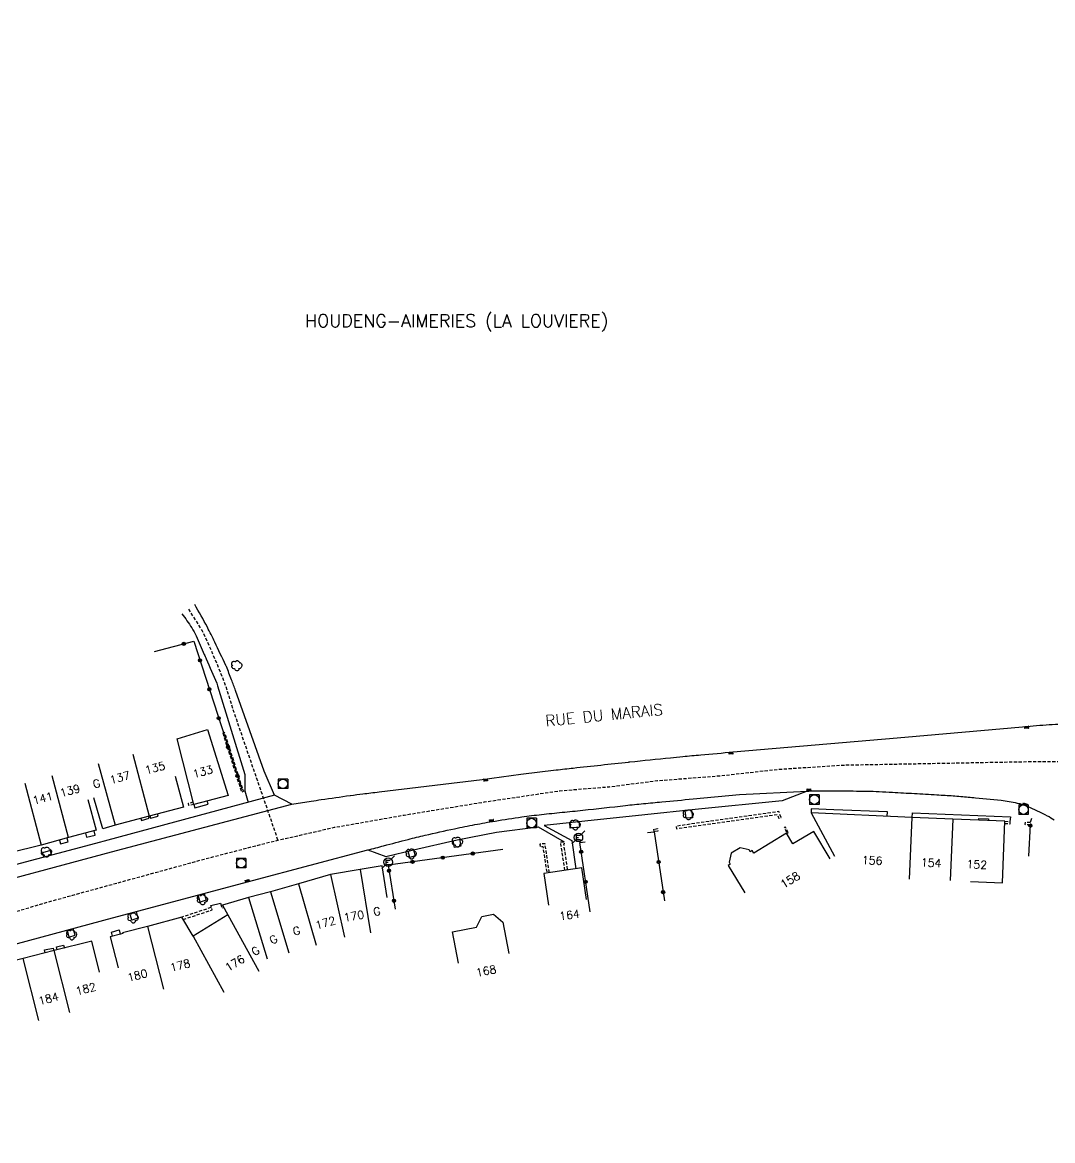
# Model space of a CAD drawing. Header units: millimetres. Extents: x 133000 to 134000, y 129000 to 130000.
# Drawn here: x 133471.5 to 133632.5, y 129612 to 129786.7 of the extents above; entities that cross this region are included whole.
import ezdxf
from ezdxf.enums import TextEntityAlignment as Align

# ---------------------------------------------------------------- set-up
doc = ezdxf.new("R2010")
doc.units = ezdxf.units.MM
doc.linetypes.add('DASHED', pattern=[0.75, 0.5, -0.25])
doc.layers.get('0').update_dxf_attribs({"linetype": 'CONTINUOUS'})
for name, color, linetype in [('W0001', 6, 'DASHED'), ('W0008', 7, 'CONTINUOUS'), ('W0100', 7, 'CONTINUOUS'), ('W0112', 1, 'DASHED'), ('W0300', 7, 'CONTINUOUS'), ('W0322', 7, 'CONTINUOUS'), ('W0400', 7, 'CONTINUOUS'), ('W0420', 7, 'CONTINUOUS'), ('W0471', 7, 'CONTINUOUS'), ('W0980', 7, 'CONTINUOUS'), ('W0989', 7, 'CONTINUOUS'), ('W0991', 7, 'CONTINUOUS'), ('W1102', 7, 'CONTINUOUS')]:
    doc.layers.add(name, color=color, linetype=linetype)
doc.styles.get("Standard").update_dxf_attribs({"font": 'romans.shx', "width": 0.85})

# ---------------------------------------------------------------- blocks, each defined once
blk = doc.blocks.new('T300')
for p, q in [((-0.8, 0.51), (-0.86, 0.34)), ((-0.86, 0.34), (-0.86, 0.17)), ((-0.86, 0.17), (-0.74, 0.06)), ((-0.69, 0.63), (-0.8, 0.51)), ((-0.8, -0.06), (-0.74, 0.06)), ((-0.74, 0.06), (-0.69, 0.11)), ((-0.57, 0.69), (-0.69, 0.63)), ((-0.46, 0.69), (-0.57, 0.69)), ((-0.29, 0.63), (-0.46, 0.69)), ((-0.29, 0.63), (-0.17, 0.74)), ((-0.23, 0.57), (-0.29, 0.63)), ((-0.17, 0.74), (-0.06, 0.8)), ((-0.06, 0.8), (0.06, 0.8)), ((0.06, 0.8), (0.23, 0.74)), ((0.23, 0.74), (0.34, 0.63)), ((0.34, 0.63), (0.4, 0.51)), ((0.46, 0.46), (0.34, 0.46)), ((0.4, 0.51), (0.4, 0.46)), ((0.57, 0.4), (0.46, 0.46)), ((0.57, 0.4), (0.69, 0.29)), ((0.69, 0.29), (0.74, 0.17)), ((0.74, 0.06), (0.69, -0.17)), ((0.74, 0.17), (0.74, 0.06)), ((-0.8, -0.17), (-0.8, -0.06)), ((-0.8, -0.23), (-0.8, -0.17)), ((-0.74, -0.34), (-0.8, -0.23)), ((-0.69, -0.4), (-0.74, -0.34)), ((-0.51, -0.46), (-0.69, -0.4)), ((-0.4, -0.46), (-0.51, -0.46)), ((-0.4, -0.46), (-0.34, -0.46)), ((-0.34, -0.46), (-0.34, -0.4)), ((-0.34, -0.51), (-0.34, -0.46)), ((-0.29, -0.63), (-0.34, -0.51)), ((-0.17, -0.74), (-0.29, -0.63)), ((-0.06, -0.8), (-0.17, -0.74)), ((0.06, -0.8), (-0.06, -0.8)), ((0.17, -0.74), (0.06, -0.8)), ((0.23, -0.69), (0.17, -0.74)), ((0.29, -0.46), (0.23, -0.46)), ((0.29, -0.63), (0.23, -0.69)), ((0.46, -0.4), (0.29, -0.46)), ((0.34, -0.51), (0.29, -0.63)), ((0.34, -0.51), (0.34, -0.46)), ((0.57, -0.34), (0.46, -0.4)), ((0.63, -0.29), (0.57, -0.34)), ((0.69, -0.17), (0.63, -0.29))]:
    blk.add_line(p, q)
blk = doc.blocks.new('T400')
for p, q in [((-0.15, 0.3), (0.15, 0.3)), ((-0.15, -0.25), (-0.15, 0.3)), ((-0.15, 0.15), (0.15, 0.15)), ((-0.15, 0), (0.15, 0)), ((0.15, 0.3), (0.15, -0.25)), ((-0.15, -0.15), (0.15, -0.15)), ((-0.15, -0.25), (-0.15, -0.3)), ((-0.15, -0.3), (0.15, -0.3)), ((0.15, -0.3), (0.15, -0.25))]:
    blk.add_line(p, q)
blk = doc.blocks.new('T420')
for p, q in [((0.75, 0.75), (-0.75, 0.75)), ((-0.75, 0.75), (-0.75, -0.75)), ((0.75, 0.75), (0.75, -0.75)), ((0.75, -0.75), (-0.75, -0.75))]:
    blk.add_line(p, q)
blk.add_ellipse((0, 0), major_axis=(-0.53, 0.53), ratio=1, start_param=3.926991, end_param=10.210176)
blk = doc.blocks.new('T471')
for p, q in [((-0.333334, 0.333334), (-0.333334, -0.333334)), ((-0.333334, 0.333334), (0.333334, 0.333334)), ((-0.333334, 0), (0, 0)), ((0.500001, 0.500001), (1.000002, 1.000002)), ((-0.500001, -0.500001), (-1.000002, -1.000002)), ((-0.333334, -0.333334), (0.333334, -0.333334))]:
    blk.add_line(p, q)
blk.add_ellipse((0, 0), major_axis=(0.471405, 0.471405), ratio=1, start_param=5.4977871438, end_param=11.780972451)
blk = doc.blocks.new('t322o')
at = {"color": 0, "linetype": 'Continuous'}
for radius in [0.25, 0.15]:
    blk.add_circle((0, 0), radius, dxfattribs=at)

msp = doc.modelspace()

# ---------------------------------------------------------------- linework, layer by layer
at = {"layer": 'W0001', "flags": 128}
for points in [[(133407.26, 129636.25), (133412.46, 129636.54), (133425.19, 129637.96), (133435.8, 129639.49), (133445.69, 129641.46), (133455.04, 129643.78), (133465.16, 129646.25), (133476.5, 129649.58), (133499.86, 129655.98), (133510.19, 129658.66), (133520.24, 129660.96), (133531.12, 129662.87), (133543.69, 129664.92), (133555.4, 129666.66), (133563.25, 129667.3), (133570.74, 129668.25), (133580.59, 129669.02), (133589.52, 129670.01), (133599.48, 129670.68), (133612.88, 129670.93), (133630.59, 129671.26), (133646.62, 129671.25), (133660.43, 129670.85), (133674.12, 129670.04), (133684.88, 129669.28), (133691.88, 129668.85), (133697.65, 129668.81), (133701.94, 129669.21), (133706.18, 129669.94), (133711.36, 129671.35), (133718.76, 129673.86), (133743.21, 129682.28), (133749.41, 129684.21), (133754.53, 129685.39), (133758.67, 129686.01), (133762.47, 129686.23), (133766.16, 129686.2), (133767.94, 129686.09), (133772.7, 129685.41), (133776.27, 129684.57), (133780.53, 129683.15), (133783.93, 129682.04), (133787.23, 129680.41), (133789.77, 129678.98), (133794.22, 129676.11), (133817.68, 129661.99), (133831.09, 129656.97), (133843.03, 129669.14), (133857.99, 129690.93), (133864.55, 129701.04), (133875.37, 129716.63), (133877.48, 129719.55), (133880.63, 129723.07), (133884.73, 129727.21), (133889.64, 129731.43), (133894.94, 129735.32), (133900.29, 129738.88), (133905.47, 129741.96), (133910.69, 129744.78), (133917.57, 129748.14), (133923.29, 129750.8), (133928.49, 129753.26), (133936.5, 129756.96), (133946.8, 129761.78), (133968.47, 129772.1), (134000, 129786.71)], [(133497.4, 129695.05), (133499.57, 129691.63), (133501, 129688.5), (133502.16, 129685.78), (133503.2, 129683.12), (133504.51, 129678.93), (133511.39, 129658.93)]]:
    msp.add_lwpolyline(points, dxfattribs=at)
at = {"layer": 'W0008', "flags": 128}
for points in [[(133461.33, 129650.65), (133485.37, 129657.1), (133513.58, 129664.58), (133516.62, 129665.05, -0.002179), (133518.18, 129665.28, -0.000039), (133522.69, 129665.93, -0.002978), (133522.75, 129665.93, -0.001558), (133524.68, 129666.18, -0.00119), (133527.21, 129666.49), (133543.35, 129668.43), (133549.38, 129669.26), (133554.9, 129669.92, -0.002372), (133557.57, 129670.22, -0.000011), (133566.22, 129671.15, -0.000486), (133566.42, 129671.17, -0.000607), (133572.78, 129671.83, -0.002042), (133574.68, 129672.02, -0.001154), (133577.51, 129672.28, -0.000647), (133582.57, 129672.73), (133608.19, 129674.95), (133628.96, 129676.77, -0.005404), (133630.98, 129676.93, -0.002792), (133634.88, 129677.16, -0.004373)], [(133510.87, 129666), (133509.25, 129669.71), (133504.79, 129682.31, 0.00747), (133504.16, 129684.01, 0.006111), (133503.34, 129686.06, 0.011134), (133503.26, 129686.24, 0.000541), (133501.54, 129689.89, 0.012382), (133500.37, 129692.22, 0.007905), (133498.39, 129695.78)], [(133496.4, 129694.33, -0.018053), (133497.93, 129692.1, -0.034626), (133498.6, 129690.86, -0.000794), (133499.9, 129687.97, -0.003253), (133500.21, 129687.26, -0.002729), (133501.83, 129683.47, -0.025709), (133501.98, 129683.06), (133506.21, 129669.19), (133506.22, 129666.64)], [(133456.33, 129649.31, 0.000008), (133459.63, 129650.19, 0.000016)], [(133464.27, 129641.1), (133484.2, 129646.46), (133507.45, 129652.66), (133525.48, 129657.42, -0.000677), (133527.93, 129658.07, -0.000434), (133531.76, 129659.07, -0.007026), (133534.41, 129659.71, -0.004042), (133539.03, 129660.74, -0.005514), (133542.19, 129661.37, -0.00555), (133545.34, 129661.94, -0.006246), (133549.52, 129662.58, -0.008522), (133552.6, 129662.96, -0.001837), (133555.82, 129663.3, 0.001831), (133559.06, 129663.63, 0.001761), (133565.73, 129664.37, -0.00419), (133568.54, 129664.66, -0.000719), (133571.43, 129664.94, -0.000427), (133576.3, 129665.39), (133583.55, 129666.06), (133594.13, 129666.61, -0.010739), (133595.24, 129666.64, -0.003127), (133599.08, 129666.65, -0.0034), (133603.53, 129666.6, -0.008064), (133605.4, 129666.54, -0.001073), (133607.47, 129666.43, -0.000651), (133610.88, 129666.24, -0.000349), (133614.4, 129666.04, -0.000949), (133615.7, 129665.96, -0.004623), (133618.15, 129665.79, -0.004939), (133620.44, 129665.58), (133624.43, 129665.2, -0.027589), (133626.96, 129664.75, -0.044837), (133628.47, 129664.26, -0.014699), (133631.65, 129662.77, -0.039962), (133632.76, 129662.1, -0.032317)]]:
    msp.add_lwpolyline(points, format="xyb", dxfattribs=at)
for points in [[(133506.02, 129666.58), (133506.22, 129666.64), (133506.73, 129664.84)], [(133594.13, 129666.61), (133590.2, 129665.1), (133576.64, 129663.73), (133568.76, 129662.89), (133559.37, 129661.9), (133553.04, 129661.25), (133557.32, 129658.9), (133557.97, 129654.48)], [(133513.58, 129664.58), (133510.87, 129666), (133484.81, 129658.97), (133482.91, 129658.45), (133461.04, 129652.66), (133455.27, 129651.11), (133449.59, 129649.71), (133440.77, 129647.93), (133434.63, 129646.99), (133429.33, 129646.27), (133424.25, 129645.79), (133421.04, 129643.57)], [(133498.25, 129664.52), (133498.39, 129663.99), (133500.48, 129664.55), (133500.34, 129665.07)], [(133489.98, 129662.35), (133490.07, 129662.02), (133491.26, 129662.36), (133491.18, 129662.67)], [(133491.39, 129662.73), (133491.48, 129662.39), (133492.68, 129662.7), (133492.59, 129663.04)], [(133576.06, 129663.67), (133576.19, 129662.46), (133575.19, 129662.36), (133575.06, 129663.56)], [(133606.64, 129662.69), (133606.67, 129663.35), (133598.32, 129663.71), (133594.76, 129663.85), (133594.75, 129663.23)], [(133610.56, 129662.51), (133610.6, 129663.24), (133625.91, 129662.58), (133625.83, 129661.86)], [(133525.48, 129657.42), (133528.27, 129656.38), (133532.58, 129657.46), (133539.42, 129659.01), (133545.58, 129660.2), (133552.06, 129661.02), (133556.13, 129658.71)], [(133558.46, 129661.81), (133558.55, 129660.98), (133557.1, 129660.8), (133557.01, 129661.66)], [(133620.94, 129662.07), (133620.95, 129662.35), (133622.46, 129662.29), (133622.45, 129662.01)], [(133629.04, 129661.75), (133629.23, 129662.39)], [(133477.24, 129658.95), (133477.4, 129658.35), (133478.6, 129658.7), (133478.44, 129659.28)], [(133481.33, 129660.05), (133481.5, 129659.39), (133482.84, 129659.75), (133482.66, 129660.4)], [(133539.78, 129659.08), (133539.99, 129657.99), (133539.03, 129657.81), (133538.79, 129658.87)], [(133476.02, 129656.63), (133475.84, 129657.32), (133474.58, 129656.97), (133474.76, 129656.29)], [(133532.62, 129657.46), (133532.83, 129656.51), (133532.02, 129656.26), (133531.78, 129657.25)], [(133499.88, 129650.64), (133500.17, 129649.56), (133499.25, 129649.28), (133498.95, 129650.39)], [(133501.01, 129648.44), (133500.92, 129648.72), (133502.44, 129649.11), (133502.55, 129648.75)], [(133489.23, 129647.8), (133489.5, 129646.76), (133488.57, 129646.47), (133488.28, 129647.54)], [(133478.44, 129644.91), (133478.74, 129643.81), (133479.7, 129644.08), (133479.41, 129645.17)], [(133485.56, 129643.94), (133485.39, 129644.58), (133486.6, 129644.92), (133486.77, 129644.25)], [(133475.03, 129641.34), (133474.92, 129641.79), (133476.28, 129642.08), (133476.38, 129641.68)], [(133476.92, 129641.82), (133476.8, 129642.28), (133477.91, 129642.54), (133478.03, 129642.1)]]:
    msp.add_lwpolyline(points, dxfattribs=at)
at = {"layer": 'W0100', "flags": 128}
msp.add_lwpolyline([(133495.63, 129674.76), (133500.4, 129676.26), (133503.65, 129665.94), (133498.27, 129664.52)], close=True, dxfattribs=at)
for points in [[(133495.35, 129668.94), (133496.62, 129664.1), (133491.29, 129662.7), (133485.95, 129661.28), (133484.01, 129660.73), (133482.65, 129665.54)], [(133481.7, 129665.32), (133482.99, 129660.49), (133478.68, 129659.34), (133474.38, 129658.18), (133469.54, 129656.95), (133468.3, 129661.79)], [(133619.67, 129652.5), (133624.67, 129652.3), (133625.05, 129661.91), (133616.91, 129662.23), (133610.56, 129662.51), (133594.75, 129663.23), (133598.4, 129656.43)], [(133597.72, 129656.03), (133595.15, 129660.32), (133591.91, 129658.37), (133590.91, 129660.03), (133585.79, 129656.91), (133585.52, 129657.31), (133585.24, 129657.15), (133585.07, 129657.43), (133583.67, 129657.77), (133582.26, 129656.9), (133581.92, 129655.49), (133582.07, 129655.21), (133581.8, 129655.01), (133584.4, 129650.74)], [(133528.5, 129649.99), (133527.69, 129654.92), (133524.25, 129654.36), (133519.62, 129653.58), (133514.63, 129652.14), (133510.22, 129650.9), (133506.81, 129650), (133502.74, 129648.81), (133503.59, 129647.26), (133498.13, 129643.96), (133496.41, 129646.93), (133491, 129645.48), (133487.13, 129644.46), (133487.16, 129644.35), (133486.82, 129644.26), (133485.2, 129643.85), (133486.43, 129639)], [(133559.65, 129649.68), (133558.91, 129654.62), (133552.97, 129653.74), (133553.71, 129648.79)], [(133539.62, 129639.73), (133538.67, 129644.64), (133542.42, 129645.36), (133543.26, 129647.03), (133545.12, 129647.39), (133546.55, 129646.16), (133547.5, 129641.25)], [(133483.53, 129638.34), (133482.3, 129643.18), (133476.42, 129641.69), (133471.57, 129640.47), (133464.42, 129638.67), (133459.03, 129637.34), (133456.49, 129636.72), (133456.95, 129634.95), (133455.15, 129634.41), (133449.72, 129632.91), (133447.44, 129632.29), (133442.5, 129630.93), (133441.35, 129632.76), (133435.75, 129631.29), (133427.18, 129629.07), (133433.04, 129619.21), (133439.12, 129620.95)]]:
    msp.add_lwpolyline(points, dxfattribs=at)
at = {"layer": 'W0112', "flags": 128}
for points in [[(133502.78, 129675.69), (133505.71, 129666.49), (133505.71, 129666.49), (133506.02, 129666.58), (133503.07, 129675.78)], [(133590.07, 129662.5), (133589.69, 129663.41), (133573.64, 129661.13), (133573.7, 129660.74), (133589.44, 129662.97), (133589.7, 129662.34)], [(133591.14, 129660.08), (133590.73, 129661), (133590.55, 129660.92), (133590.96, 129660)], [(133629.03, 129661.35), (133628.21, 129661.37), (133628.23, 129661.77), (133629.04, 129661.75)], [(133570.81, 129660.36), (133570.42, 129660.28), (133570.34, 129660.67), (133570.74, 129660.75)]]:
    msp.add_lwpolyline(points, close=True, dxfattribs=at)
for points in [[(133498.27, 129664.52), (133497.5, 129664.34), (133497.41, 129664.72), (133498.18, 129664.91)], [(133625.05, 129661.91), (133625.83, 129661.86), (133625.81, 129661.46), (133625.03, 129661.51)], [(133553.83, 129653.86), (133553.15, 129658.39), (133552.34, 129658.32), (133552.38, 129657.92), (133552.81, 129657.96), (133553.44, 129653.8)], [(133556.26, 129654.23), (133555.59, 129658.68), (133556.13, 129658.71), (133556.15, 129658.31), (133556.05, 129658.3), (133556.65, 129654.29)], [(133502.74, 129648.81), (133502.51, 129648.74), (133502.63, 129648.35), (133502.94, 129648.45)], [(133496.61, 129646.57), (133501.14, 129648.06), (133501.01, 129648.44), (133496.41, 129646.93)]]:
    msp.add_lwpolyline(points, dxfattribs=at)
at = {"layer": 'W0322', "flags": 128}
for points in [[(133492.09, 129688.43), (133498.25, 129690.03), (133505.74, 129666.9)], [(133628.78, 129656.46), (133629.03, 129661.35)], [(133569.18, 129660.17), (133570.21, 129660.23), (133570.16, 129660.66)], [(133570.21, 129660.23), (133571.81, 129649.48)], [(133546.57, 129657.5), (133528.62, 129655.04), (133529.75, 129648.17)], [(133560.21, 129647.74), (133558.59, 129658.57), (133559.45, 129658.69)]]:
    msp.add_lwpolyline(points, dxfattribs=at)
at = {"layer": 'W1102', "flags": 128}
for points in [[(133488.73, 129672.37), (133491.29, 129662.7)], [(133483.3, 129670.92), (133485.95, 129661.28)], [(133471.85, 129667.86), (133474.38, 129658.18)], [(133478.68, 129659.34), (133476.09, 129669)], [(133610.12, 129652.88), (133610.56, 129662.51)], [(133616.91, 129662.23), (133616.5, 129652.63)], [(133524.25, 129654.36), (133525.89, 129644.49)], [(133514.63, 129652.14), (133517.37, 129642.52)], [(133519.62, 129653.58), (133521.83, 129643.81)], [(133510.22, 129650.9), (133513.11, 129641.33)], [(133506.81, 129650), (133509.7, 129640.42)], [(133503.59, 129647.26), (133508.4, 129638.49)], [(133491, 129645.48), (133493.52, 129635.66)], [(133498.13, 129643.96), (133502.94, 129635.19)], [(133478.87, 129632), (133476.42, 129641.69)], [(133474.01, 129630.77), (133471.57, 129640.47)]]:
    msp.add_lwpolyline(points, dxfattribs=at)

# ---------------------------------------------------------------- block references
at = {"layer": 'W0300'}
for p in [(133505.02, 129686.19), (133575.59, 129662.91), (133557.91, 129661.32), (133539.5, 129658.64), (133475.25, 129657.07), (133532.28, 129656.78), (133499.64, 129649.64), (133488.81, 129646.8), (133479.2, 129644.15)]:
    msp.add_blockref('T300', p, dxfattribs=at)
at = {"layer": 'W0322'}
for p, rotation in [((133496.69, 129689.62), 14.50795832724108), ((133499.22, 129687.05), 287.952631322611), ((133500.68, 129682.53), 287.952631322611), ((133502.14, 129678.01), 287.952631322611), ((133503.61, 129673.49), 287.952631322611), ((133505.07, 129668.97), 287.952631322611), ((133629.02, 129661.21), 87.10623523314202), ((133558.8, 129657.14), 98.50286402499069), ((133532.45, 129655.56), 187.8011761984927), ((133537.16, 129656.21), 187.8011761984927), ((133541.86, 129656.85), 187.8011761984927), ((133570.91, 129655.53), 278.5028640250381), ((133528.77, 129654.17), 279.3371408906298), ((133559.5, 129652.44), 98.50286402499069), ((133571.61, 129650.83), 278.5028640250381), ((133529.54, 129649.48), 279.3371408906298)]:
    msp.add_blockref('t322o', p, dxfattribs=dict(at, rotation=rotation))
at = {"layer": 'W0400'}
for p, rotation in [((133628.45, 129676.58), 95.02647988354151), ((133582.24, 129672.55), 94.58943534834833), ((133543.85, 129668.35), 277.7189765190217), ((133594.38, 129666.77), 275.5323894157624), ((133628.18, 129664.52), 70.64289239172744), ((133544.8, 129662.01), 98.15274121962939), ((133506.63, 129652.59), 105.2778445798799)]:
    msp.add_blockref('T400', p, dxfattribs=dict(at, rotation=rotation))
at = {"layer": 'W0420'}
for p in [(133512.18, 129667.75), (133595.25, 129665.29), (133627.94, 129663.73), (133551.05, 129661.61), (133505.66, 129655.35)]:
    msp.add_blockref('T420', p, dxfattribs=at)
at = {"layer": 'W0471'}
for p in [(133558.37, 129659.38), (133528.63, 129655.5)]:
    msp.add_blockref('T471', p, dxfattribs=at)

# ---------------------------------------------------------------- texts
at = {"layer": 'W0980'}
msp.add_text('HOUDENG-AIMERIES (LA LOUVIERE)', height=2, dxfattribs=at).set_placement((133539.35, 129739.95), align=Align.MIDDLE)
at = {"layer": 'W0989'}
msp.add_text('RUE DU MARAIS', height=1.75, rotation=5.6614, dxfattribs=at).set_placement((133562.39, 129678.49), align=Align.MIDDLE)
at = {"layer": 'W0991'}
for s, rotation, p in [('137', 14.8242, (133486.69, 129668.73)), ('135', 14.8242, (133492.2, 129670.25)), ('133', 14.8242, (133499.65, 129669.66)), ('G', 14.8242, (133483.05, 129667.79)), ('141', 14.8242, (133474.67, 129665.51)), ('139', 14.8242, (133478.9, 129666.69)), ('156', 357.3928, (133604.29, 129655.79)), ('154', 357.3928, (133613.51, 129655.42)), ('152', 357.3928, (133620.64, 129655.15)), ('158', 31.4927, (133591.47, 129652.73)), ('172', 15.7009, (133518.83, 129646.04)), ('170', 9.4115, (133523.28, 129647.1)), ('G', 9.4115, (133526.87, 129647.82)), ('164', 8.5029, (133556.98, 129647.26)), ('G', 15.7009, (133514.31, 129644.78)), ('G', 31.1322, (133510.7, 129643.42)), ('G', 31.1322, (133507.9, 129641.64)), ('178', 14.1264, (133496.11, 129639.39)), ('176', 31.1322, (133504.67, 129639.74)), ('180', 14.1264, (133489.43, 129637.83)), ('168', 10.9495, (133543.94, 129638.53)), ('182', 14.1264, (133481.38, 129635.71)), ('184', 14.1264, (133475.54, 129634.19))]:
    msp.add_text(s, height=1.25, rotation=rotation, dxfattribs=at).set_placement(p, align=Align.MIDDLE)

doc.saveas('drawing.dxf')
